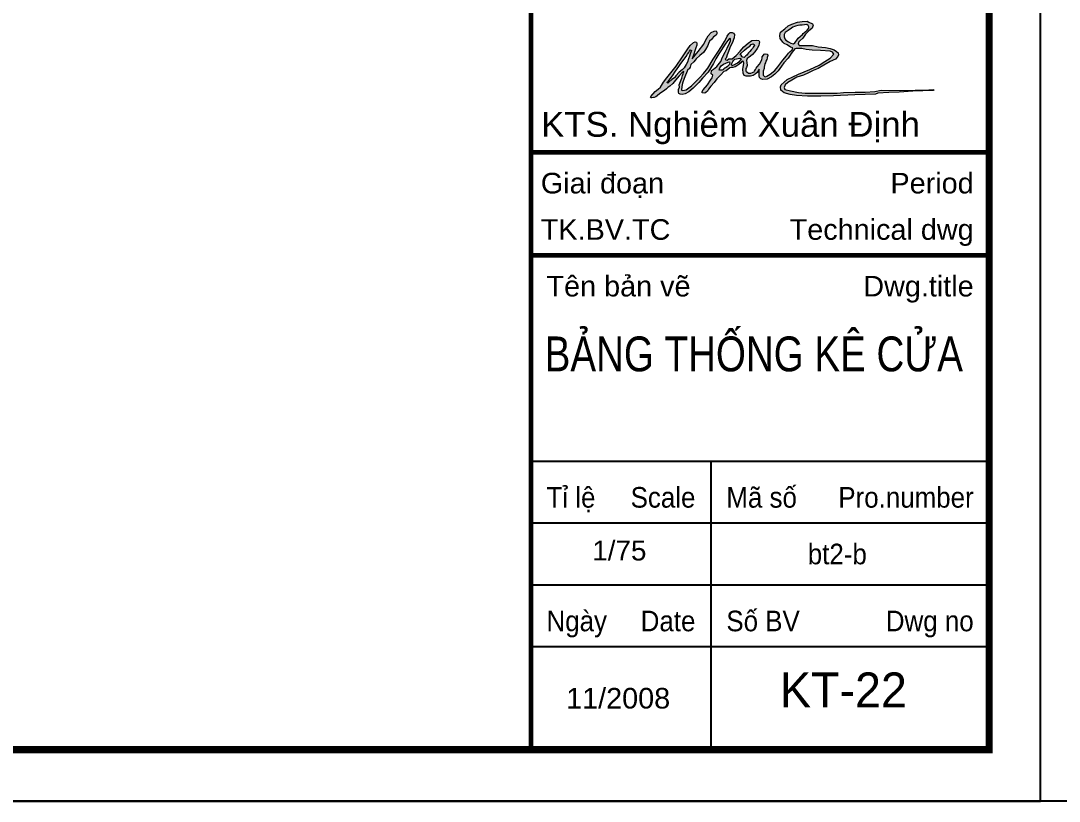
# Model space of a CAD drawing. Header units: millimetres. Extents: x -229618 to 2906, y -178063 to 96806.
# Drawn here: x -12404 to -9797, y -39155 to -37195 of the extents above; entities that cross this region are included whole.
import ezdxf
from ezdxf.enums import TextEntityAlignment as Align

# ---------------------------------------------------------------- set-up
doc = ezdxf.new("R2010")
doc.units = ezdxf.units.MM
doc.header["$LTSCALE"] = 200
doc.header["$MEASUREMENT"] = 0
doc.layers.get('DEFPOINTS').update_dxf_attribs({"linetype": 'CONTINUOUS'})
doc.layers.add('hatch', color=250, linetype='CONTINUOUS', lineweight=5)
doc.layers.add('thay', color=7, linetype='CONTINUOUS', lineweight=18)
doc.layers.add('in', color=203, linetype='CONTINUOUS', lineweight=5, plot=False)
doc.layers.add('KHUNGTEN', color=7, linetype='CONTINUOUS')
doc.styles.add('Arial iso', font='vnarial_0.ttf')
doc.styles.add('TEXT1', font='Vhavan_0.ttf', dxfattribs={"height": 200})

# ---------------------------------------------------------------- blocks, each defined once
blk = doc.blocks.new('dinh')
at = {"layer": 'hatch', "ltscale": 30}
h = blk.add_hatch(color=256, dxfattribs=at)
h.paths.add_polyline_path([(1868, 1041.7), (1897.9, 1053.6), (1942.7, 1069.7), (1978.9, 1076), (2017.5, 1076.6), (2032.4, 1069.1), (2060.5, 1056), (2065.5, 1044.8), (2058.6, 1021.8), (2030, 999.4), (2012.5, 982), (2005, 973.3), (1983.2, 942.8), (1960.2, 922.9), (1950.8, 910.4), (1948.4, 899.2), (1951.5, 890.5), (1955.2, 884.9), (2008.4, 885.2), (2060.1, 883.4), (2105, 875.3), (2162.9, 868.4), (2199.7, 861.6), (2233.3, 849.2), (2252, 836.1), (2263.8, 826.1), (2266.3, 811.8), (2261.9, 796.9), (2243.3, 776.3), (2200.9, 758.3), (2149.7, 729.5), (2105.5, 702.7), (2067.5, 685.9), (2029.5, 668.5), (1988.4, 649.2), (1936.1, 632.4), (1896.8, 610), (1865.7, 590.1), (1845.1, 572.7), (1836.4, 552.7), (1842.6, 536.6), (1886.9, 526), (1951, 512.3), (2003.4, 506.7), (2072.5, 506.1), (2154.9, 505.9), (2206.6, 507.2), (2257.1, 507.8), (2306.9, 511.5), (2399.7, 513.4), (2477.6, 515.3), (2553.8, 520.9), (2606.2, 529.7), (2760, 528.4), (2875.3, 530.3), (2983.8, 532.8), (3026.2, 534), (3018.1, 526.6), (2856.8, 521.6), (2748.4, 514.1), (2664.9, 512.9), (2578, 507.2), (2560.5, 498.5), (2395.4, 492.3), (2226.4, 486.6), (2128, 484.1), (2021.5, 481.6), (1933, 487.8), (1885.1, 495.9), (1835.9, 509.6), (1810.9, 531.4), (1807.8, 558.1), (1813.4, 573.1), (1860.1, 615), (1950.4, 657.3), (2038.9, 694.7), (2113, 728.9), (2159.7, 756.9), (2202.1, 784.9), (2231.3, 816.8), (2220.1, 831.8), (2202, 839.8), (2124.1, 844.2), (2059.4, 847.9), (2012, 854.2), (1975.3, 860.4), (1931, 861.6), (1921.7, 858.5), (1909.9, 845.4), (1901.8, 834.9), (1893, 821.2), (1884.9, 808.7), (1866.9, 784.5), (1833.2, 747.1), (1813.9, 721), (1788.2, 683.4), (1762, 657.2), (1736.5, 635.5), (1702.2, 616.8), (1667.3, 615.5), (1652.4, 620.5), (1639.9, 630.5), (1636.8, 645.4), (1636.8, 666), (1638, 679), (1638, 695.8), (1621.9, 670.3), (1606.3, 657.2), (1591.3, 647.3), (1569.5, 641.1), (1545.9, 640.4), (1534, 641.7), (1519.7, 646), (1510.3, 664.7), (1507.9, 695.8), (1512.2, 713.9), (1512.8, 726.3), (1517.1, 743.9), (1513.4, 758.7), (1504, 759.5), (1492.2, 748.4), (1478, 733.5), (1459.9, 724), (1447.3, 716.2), (1429.9, 709.9), (1417.3, 709.9), (1404.7, 706.7), (1376.3, 683.9), (1358.2, 678.4), (1335.4, 650.8), (1303.8, 619.3), (1280.2, 591.8), (1255, 561.1), (1236.1, 538.3), (1229.8, 523.3), (1216.4, 511.5), (1206.9, 507.6), (1189.6, 508.4), (1182.5, 513.9), (1193.5, 532), (1227.4, 572.1), (1253.4, 609.9), (1265.2, 628.8), (1270, 649.3), (1258.1, 659.5), (1260.5, 685.5), (1277, 696.5), (1301.5, 718.5), (1335.4, 758.7), (1348, 791.7), (1367.5, 832.8), (1384.9, 864.3), (1402.2, 902.1), (1410.1, 922.6), (1410.9, 937.5), (1405.4, 943.8), (1396.7, 935.9), (1374.6, 903.7), (1318.7, 819.4), (1293.5, 779.3), (1276.1, 741.5), (1233.5, 672.7), (1190.1, 626.3), (1160.2, 590.1), (1113.7, 545.2), (1079.8, 517.6), (1052.2, 501.9), (1028.6, 497.2), (1011.3, 498.7), (1001.8, 503.5), (997.9, 515.3), (997.9, 535.7), (1005.8, 554.6), (1004.2, 573.5), (1008.1, 586.1), (1019.9, 612.1), (1024.7, 626.3), (1027.8, 634.9), (1031, 647.5), (1034.9, 660.9), (1037.3, 670.3), (1041.2, 679.8), (1030.2, 672.7), (1004.2, 645.2), (975.8, 610.5), (953.7, 582.2), (929.3, 561.7), (915.1, 550.7), (902.5, 540.5), (888.3, 528.7), (850.5, 503.5), (830.8, 486.1), (818.2, 478.3), (806.4, 472.8), (799.3, 472), (788.3, 470.4), (779.6, 470.4), (775.7, 475.1), (780.4, 480.9), (813.7, 519.4), (838.6, 537.3), (854.8, 555.3), (880.2, 593.3), (907.2, 628.6), (947.1, 680.3), (979.1, 720.4), (1031.4, 795.7), (1068.2, 849.9), (1092.4, 884.1), (1118, 909.6), (1131.7, 914.6), (1141, 911.5), (1144.8, 900.9), (1144.1, 886.6), (1137.3, 866.7), (1128, 842.4), (1119.9, 816.9), (1111.1, 794.5), (1106.1, 778.9), (1154.7, 836.2), (1199, 895.3), (1213.4, 924.9), (1234.6, 961), (1258.3, 986.5), (1281.3, 998.3), (1298.1, 1000.8), (1301.9, 990.2), (1302.5, 977.8), (1298.1, 966.6), (1276.3, 953.3), (1261.4, 931.5), (1243.9, 917.8), (1237.1, 900.4), (1230.8, 883.6), (1211.5, 853.7), (1196.6, 830.1), (1167.3, 806.5), (1137.4, 780), (1129.9, 768.8), (1120.5, 755.2), (1096.2, 732.8), (1090, 712.8), (1082.5, 699.2), (1071.3, 694.2), (1044.5, 622.4), (1030.8, 585.7), (1024, 560.8), (1022.7, 531.5), (1033.9, 527.2), (1058.9, 532.8), (1102.5, 565.1), (1138.6, 601.2), (1167.2, 629.8), (1195.9, 662.2), (1232.2, 705.5), (1272.7, 776.5), (1309.5, 831.2), (1340, 877.9), (1362.4, 916.5), (1375.5, 940.7), (1385.4, 958.8), (1397.3, 977), (1408.5, 988.8), (1424.1, 988.8), (1435.9, 981.4), (1442.8, 970.8), (1439, 946.5), (1435.9, 932.2), (1430.3, 916.7), (1406.7, 866.6), (1394.8, 836.1), (1385.5, 810.6), (1378, 793.2), (1376.1, 783.2), (1369.3, 775.2), (1373, 770.2), (1385.5, 769.6), (1396.7, 778.3), (1410.4, 779.5), (1422.8, 780.1), (1455.2, 806.3), (1487, 839.9), (1516.9, 874.1), (1550.5, 903.3), (1580.4, 923.9), (1613.5, 928.2), (1634.6, 923.3), (1641.5, 912.7), (1639, 901.5), (1634.6, 884.1), (1621.6, 861.6), (1604.1, 834.3), (1584.8, 812.5), (1569.2, 799.4), (1549.9, 787), (1542.5, 782), (1538.1, 765.2), (1539.3, 749), (1543.7, 727.2), (1536.8, 711.1), (1533.1, 701.1), (1531.9, 690.5), (1533.7, 683.7), (1535.6, 677.5), (1541.2, 675), (1553, 665), (1563.6, 665.6), (1572.4, 666.3), (1586.1, 670.6), (1590.4, 672.5), (1597.3, 676.8), (1601.6, 681.8), (1607.9, 694.9), (1614.1, 704.2), (1621.6, 714.2), (1641.1, 735.4), (1651.1, 755.3), (1658.5, 772.8), (1662.9, 783.3), (1662.9, 795.8), (1673.5, 807.6), (1676.6, 815.7), (1686, 818.8), (1702.8, 816.3), (1706.5, 811.3), (1707.1, 806.4), (1704.6, 798.3), (1700.9, 790.2), (1700.3, 783.3), (1697.8, 774), (1690.9, 761.6), (1688.4, 748.5), (1683.5, 739.1), (1680.4, 724.8), (1677.9, 713.6), (1677.2, 702.4), (1670.4, 680.4), (1669.8, 663), (1671, 650.6), (1679.1, 638.1), (1688.5, 635), (1699.7, 641.2), (1725.8, 657.4), (1762, 685.4), (1785.6, 715.9), (1810.5, 747.7), (1826.7, 768.8), (1855.5, 803.4), (1869.9, 824.6), (1882.3, 835.1), (1899.8, 850.7), (1904.1, 867.5), (1886.1, 872.5), (1859.9, 889.3), (1835, 899.9), (1826.3, 912.3), (1805.7, 939.1), (1802.6, 962.7), (1808.2, 990.1), (1840.6, 1018.1)])
h.paths.add_polyline_path([(1909.6, 899.2), (1889.2, 903.4), (1871.7, 913.9), (1850.7, 926.5), (1841.5, 938.4), (1835.9, 953.2), (1835.2, 972.8), (1845, 988.9), (1867.5, 1004.3), (1893.5, 1021.8), (1905.4, 1030.2), (1918, 1035.8), (1925.7, 1038.6), (1945.4, 1043.6), (1960.8, 1045), (1979.7, 1047.1), (1996.6, 1049.9), (2010.6, 1050.6), (2019.7, 1047.8), (2025.3, 1044.3), (2031.6, 1033.7), (2030.9, 1023.2), (2018.3, 1007.1), (2000.1, 991), (1987.5, 980.5), (1981.1, 970.7), (1962.9, 956), (1948.2, 943.3), (1936.9, 927.2), (1920.1, 906.9)], flags=16)
h.paths.add_polyline_path([(1602.2, 886.8), (1591.8, 871.6), (1585.4, 861.2), (1576, 849.4), (1565.2, 837.1), (1552.9, 826.3), (1546.5, 816.4), (1539.6, 809), (1532.7, 803.6), (1526.7, 796.2), (1518.9, 789.8), (1507.5, 792.3), (1501.1, 794.7), (1498.1, 795.7), (1500.1, 802.6), (1491.7, 807.5), (1488.3, 810), (1494.2, 823.8), (1521.3, 848.9), (1542.5, 866.7), (1563.7, 879), (1574.6, 892.8), (1589.4, 897.2), (1598.7, 893.7)], flags=16)
h.paths.add_polyline_path([(1495.6, 778.7), (1491.2, 769.9), (1483.3, 759.5), (1477.8, 753.6), (1467, 745.7), (1460.6, 741.3), (1451.2, 736.9), (1441.9, 732), (1434, 727.5), (1426.6, 725.6), (1423.6, 725.6), (1421.1, 727), (1418.2, 732.5), (1418.2, 737.9), (1428.5, 758.1), (1436.4, 768.4), (1446.3, 775.8), (1459.6, 780.2), (1472.4, 780.7), (1484.3, 783.7), (1492.6, 782.2)], flags=16)
h.paths.add_polyline_path([(1406.4, 743.8), (1403.9, 739.3), (1399, 731.5), (1387.6, 718.2), (1376.3, 709.8), (1365.9, 705.9), (1359, 700.9), (1354.1, 694), (1345.7, 690.1), (1336.3, 689.6), (1327, 688.1), (1321.8, 690.4), (1327, 706.8), (1337.3, 723.6), (1354.1, 735.4), (1373.8, 745.7), (1392.5, 752.6), (1402.4, 754.6)], flags=16)
h.paths.add_polyline_path([(1101.9, 846.1), (1090.1, 819.3), (1084.6, 799.6), (1079.1, 779.2), (1068.8, 751.6), (1059.4, 732.7), (1050.7, 720.9), (1042.8, 708.3), (1027.1, 692.6), (1005, 672.1), (977.4, 643.8), (965.6, 628), (945.9, 613.9), (923.1, 595), (913.6, 585.5), (906.5, 590.2), (917.5, 599.7), (949.9, 644.6), (975.1, 680.8), (1001.9, 717.8), (1018.4, 743), (1042.8, 775.2), (1058.6, 796.5), (1071.2, 815.4), (1080.7, 828), (1085.4, 839.8), (1094.8, 850)], flags=16)
for points in [[(780.4, 480.9), (813.7, 519.4), (838.6, 537.3), (854.8, 555.3), (880.2, 593.3), (907.2, 628.6), (947.1, 680.3), (979.1, 720.4), (1031.4, 795.7), (1068.2, 849.9), (1092.4, 884.1), (1118, 909.6), (1131.7, 914.6), (1141, 911.5), (1144.8, 900.9), (1144.1, 886.6), (1137.3, 866.7), (1128, 842.4), (1119.9, 816.9), (1111.1, 794.5), (1106.1, 778.9), (1154.7, 836.2), (1199, 895.3), (1213.4, 924.9), (1234.6, 961), (1258.3, 986.5), (1281.3, 998.3), (1298.1, 1000.8), (1301.9, 990.2), (1302.5, 977.8), (1298.1, 966.6), (1276.3, 953.3), (1261.4, 931.5), (1243.9, 917.8), (1237.1, 900.4), (1230.8, 883.6), (1211.5, 853.7), (1196.6, 830.1), (1167.3, 806.5), (1137.4, 780), (1129.9, 768.8), (1120.5, 755.2), (1096.2, 732.8), (1090, 712.8), (1082.5, 699.2), (1071.3, 694.2), (1044.5, 622.4), (1030.8, 585.7), (1024, 560.8), (1022.7, 531.5), (1033.9, 527.2), (1058.9, 532.8), (1102.5, 565.1), (1138.6, 601.2), (1167.2, 629.8), (1195.9, 662.2), (1232.2, 705.5), (1272.7, 776.5), (1309.5, 831.2), (1340, 877.9), (1362.4, 916.5), (1375.5, 940.7), (1385.4, 958.8), (1397.3, 977), (1408.5, 988.8), (1424.1, 988.8), (1435.9, 981.4), (1442.8, 970.8), (1439, 946.5), (1435.9, 932.2), (1430.3, 916.7), (1406.7, 866.6), (1394.8, 836.1), (1385.5, 810.6), (1378, 793.2), (1376.1, 783.2), (1369.3, 775.2), (1373, 770.2), (1385.5, 769.6), (1396.7, 778.3), (1410.4, 779.5), (1422.8, 780.1), (1455.2, 806.3), (1487, 839.9), (1516.9, 874.1), (1550.5, 903.3), (1580.4, 923.9), (1613.5, 928.2), (1634.6, 923.3), (1641.5, 912.7), (1639, 901.5), (1634.6, 884.1), (1621.6, 861.6), (1604.1, 834.3), (1584.8, 812.5), (1569.2, 799.4), (1549.9, 787), (1542.5, 782), (1538.1, 765.2), (1539.3, 749), (1543.7, 727.2), (1536.8, 711.1), (1533.1, 701.1), (1531.9, 690.5), (1533.7, 683.7), (1535.6, 677.5), (1541.2, 675), (1553, 665), (1563.6, 665.6), (1572.4, 666.3), (1586.1, 670.6), (1590.4, 672.5), (1597.3, 676.8), (1601.6, 681.8), (1607.9, 694.9), (1614.1, 704.2), (1621.6, 714.2), (1641.1, 735.4), (1651.1, 755.3), (1658.5, 772.8), (1662.9, 783.3), (1662.9, 795.8), (1673.5, 807.6), (1676.6, 815.7), (1686, 818.8), (1702.8, 816.3), (1706.5, 811.3), (1707.1, 806.4), (1704.6, 798.3), (1700.9, 790.2), (1700.3, 783.3), (1697.8, 774), (1690.9, 761.6), (1688.4, 748.5), (1683.5, 739.1), (1680.4, 724.8), (1677.9, 713.6), (1677.2, 702.4), (1670.4, 680.4), (1669.8, 663), (1671, 650.6), (1679.1, 638.1), (1688.5, 635), (1699.7, 641.2), (1725.8, 657.4), (1762, 685.4), (1785.6, 715.9), (1810.5, 747.7), (1826.7, 768.8), (1855.5, 803.4), (1869.9, 824.6), (1882.3, 835.1), (1899.8, 850.7), (1904.1, 867.5), (1886.1, 872.5), (1859.9, 889.3), (1835, 899.9), (1826.3, 912.3), (1805.7, 939.1), (1802.6, 962.7), (1808.2, 990.1), (1840.6, 1018.1), (1868, 1041.7), (1897.9, 1053.6), (1942.7, 1069.7), (1978.9, 1076), (2017.5, 1076.6), (2032.4, 1069.1), (2060.5, 1056), (2065.5, 1044.8), (2058.6, 1021.8), (2030, 999.4), (2012.5, 982), (2005, 973.3), (1983.2, 942.8), (1960.2, 922.9), (1950.8, 910.4), (1948.4, 899.2), (1951.5, 890.5), (1955.2, 884.9), (2008.4, 885.2), (2060.1, 883.4), (2105, 875.3), (2162.9, 868.4), (2199.7, 861.6), (2233.3, 849.2), (2252, 836.1), (2263.8, 826.1), (2266.3, 811.8), (2261.9, 796.9), (2243.3, 776.3), (2200.9, 758.3), (2149.7, 729.5), (2105.5, 702.7), (2067.5, 685.9), (2029.5, 668.5), (1988.4, 649.2), (1936.1, 632.4), (1896.8, 610), (1865.7, 590.1), (1845.1, 572.7), (1836.4, 552.7), (1842.6, 536.6), (1886.9, 526), (1951, 512.3), (2003.4, 506.7), (2072.5, 506.1), (2154.9, 505.9), (2206.6, 507.2), (2257.1, 507.8), (2306.9, 511.5), (2399.7, 513.4), (2477.6, 515.3), (2553.8, 520.9), (2606.2, 529.7), (2760, 528.4), (2875.3, 530.3), (2983.8, 532.8), (3026.2, 534), (3018.1, 526.6), (2856.8, 521.6), (2748.4, 514.1), (2664.9, 512.9), (2578, 507.2), (2560.5, 498.5), (2395.4, 492.3), (2226.4, 486.6), (2128, 484.1), (2021.5, 481.6), (1933, 487.8), (1885.1, 495.9), (1835.9, 509.6), (1810.9, 531.4), (1807.8, 558.1), (1813.4, 573.1), (1860.1, 615), (1950.4, 657.3), (2038.9, 694.7), (2113, 728.9), (2159.7, 756.9), (2202.1, 784.9), (2231.3, 816.8), (2220.1, 831.8), (2202, 839.8), (2124.1, 844.2), (2059.4, 847.9), (2012, 854.2), (1975.3, 860.4), (1931, 861.6), (1921.7, 858.5), (1909.9, 845.4), (1901.8, 834.9), (1893, 821.2), (1884.9, 808.7), (1866.9, 784.5), (1833.2, 747.1), (1813.9, 721), (1788.2, 683.4), (1762, 657.2), (1736.5, 635.5), (1702.2, 616.8), (1667.3, 615.5), (1652.4, 620.5), (1639.9, 630.5), (1636.8, 645.4), (1636.8, 666), (1638, 679), (1638, 695.8), (1621.9, 670.3), (1606.3, 657.2), (1591.3, 647.3), (1569.5, 641.1), (1545.9, 640.4), (1534, 641.7), (1519.7, 646), (1510.3, 664.7), (1507.9, 695.8), (1512.2, 713.9), (1512.8, 726.3), (1517.1, 743.9), (1513.4, 758.7), (1504, 759.5), (1492.2, 748.4), (1478, 733.5), (1459.9, 724), (1447.3, 716.2), (1429.9, 709.9), (1417.3, 709.9), (1404.7, 706.7), (1376.3, 683.9), (1358.2, 678.4), (1335.4, 650.8), (1303.8, 619.3), (1280.2, 591.8), (1255, 561.1), (1236.1, 538.3), (1229.8, 523.3), (1216.4, 511.5), (1206.9, 507.6), (1189.6, 508.4), (1182.5, 513.9), (1193.5, 532), (1227.4, 572.1), (1253.4, 609.9), (1265.2, 628.8), (1270, 649.3), (1258.1, 659.5), (1260.5, 685.5), (1277, 696.5), (1301.5, 718.5), (1335.4, 758.7), (1348, 791.7), (1367.5, 832.8), (1384.9, 864.3), (1402.2, 902.1), (1410.1, 922.6), (1410.9, 937.5), (1405.4, 943.8), (1396.7, 935.9), (1374.6, 903.7), (1318.7, 819.4), (1293.5, 779.3), (1276.1, 741.5), (1233.5, 672.7), (1190.1, 626.3), (1160.2, 590.1), (1113.7, 545.2), (1079.8, 517.6), (1052.2, 501.9), (1028.6, 497.2), (1011.3, 498.7), (1001.8, 503.5), (997.9, 515.3), (997.9, 535.7), (1005.8, 554.6), (1004.2, 573.5), (1008.1, 586.1), (1019.9, 612.1), (1024.7, 626.3), (1027.8, 634.9), (1031, 647.5), (1034.9, 660.9), (1037.3, 670.3), (1041.2, 679.8), (1030.2, 672.7), (1004.2, 645.2), (975.8, 610.5), (953.7, 582.2), (929.3, 561.7), (915.1, 550.7), (902.5, 540.5), (888.3, 528.7), (850.5, 503.5), (830.8, 486.1), (818.2, 478.3), (806.4, 472.8), (799.3, 472), (788.3, 470.4), (779.6, 470.4), (775.7, 475.1)], [(1893.5, 1021.8), (1867.5, 1004.3), (1845, 988.9), (1835.2, 972.8), (1835.9, 953.2), (1841.5, 938.4), (1850.7, 926.5), (1871.7, 913.9), (1889.2, 903.4), (1909.6, 899.2), (1920.1, 906.9), (1936.9, 927.2), (1948.2, 943.3), (1962.9, 956), (1981.1, 970.7), (1987.5, 980.5), (2000.1, 991), (2018.3, 1007.1), (2030.9, 1023.2), (2031.6, 1033.7), (2025.3, 1044.3), (2019.7, 1047.8), (2010.6, 1050.6), (1996.6, 1049.9), (1979.7, 1047.1), (1960.8, 1045), (1945.4, 1043.6), (1925.7, 1038.6), (1918, 1035.8), (1905.4, 1030.2)], [(1500.1, 802.6), (1491.7, 807.5), (1488.3, 810), (1494.2, 823.8), (1521.3, 848.9), (1542.5, 866.7), (1563.7, 879), (1574.6, 892.8), (1589.4, 897.2), (1598.7, 893.7), (1602.2, 886.8), (1591.8, 871.6), (1585.4, 861.2), (1576, 849.4), (1565.2, 837.1), (1552.9, 826.3), (1546.5, 816.4), (1539.6, 809), (1532.7, 803.6), (1526.7, 796.2), (1518.9, 789.8), (1507.5, 792.3), (1501.1, 794.7), (1498.1, 795.7)], [(917.5, 599.7), (949.9, 644.6), (975.1, 680.8), (1001.9, 717.8), (1018.4, 743), (1042.8, 775.2), (1058.6, 796.5), (1071.2, 815.4), (1080.7, 828), (1085.4, 839.8), (1094.8, 850), (1101.9, 846.1), (1090.1, 819.3), (1084.6, 799.6), (1079.1, 779.2), (1068.8, 751.6), (1059.4, 732.7), (1050.7, 720.9), (1042.8, 708.3), (1027.1, 692.6), (1005, 672.1), (977.4, 643.8), (965.6, 628), (945.9, 613.9), (923.1, 595), (913.6, 585.5), (906.5, 590.2)]]:
    blk.add_lwpolyline(points, close=True, dxfattribs=at)
for points in [[(1418.2, 737.9), (1428.5, 758.1), (1436.4, 768.4), (1446.3, 775.8), (1459.6, 780.2), (1472.4, 780.7), (1484.3, 783.7), (1492.6, 782.2), (1495.6, 778.7), (1491.2, 769.9), (1483.3, 759.5), (1477.8, 753.6), (1467, 745.7), (1460.6, 741.3), (1451.2, 736.9), (1441.9, 732), (1434, 727.5), (1426.6, 725.6), (1423.6, 725.6), (1421.1, 727), (1418.2, 732.5), (1418.2, 737.9)], [(1321.5, 689.6), (1327, 706.8), (1337.3, 723.6), (1354.1, 735.4), (1373.8, 745.7), (1392.5, 752.6), (1402.4, 754.6), (1406.4, 743.8), (1403.9, 739.3), (1399, 731.5), (1387.6, 718.2), (1376.3, 709.8), (1365.9, 705.9), (1359, 700.9), (1354.1, 694), (1345.7, 690.1), (1336.3, 689.6), (1327, 688.1), (1322.5, 690.1)]]:
    blk.add_lwpolyline(points, dxfattribs=at)
blk = doc.blocks.new('KhungA3')
at = {"layer": 'DEFPOINTS', "color": 8}
blk.add_lwpolyline([(-3.738, 3.813), (416.305, 3.813), (416.305, 300.813), (-3.738, 300.813)], close=True, dxfattribs=at)
at = {"layer": 'KHUNGTEN', "color": 4}
for points, const_width in [([(7.542, 8.987), (411.131, 8.987), (411.131, 295.639), (7.542, 295.639)], 0.724), ([(365.131, 295.639), (411.131, 295.639), (411.131, 8.987), (365.131, 8.987)], 0.466)]:
    blk.add_lwpolyline(points, close=True, dxfattribs=dict(at, const_width=const_width))
at = {"layer": 'KHUNGTEN', "color": 4, "const_width": 0.466}
for points in [[(365.131, 69.008), (411.131, 69.008)], [(365.131, 58.66), (411.131, 58.66)]]:
    blk.add_lwpolyline(points, dxfattribs=at)
at = {"layer": 'KHUNGTEN', "color": 8, "const_width": 0.207}
for points in [[(365.131, 37.963), (411.131, 37.963)], [(383.19, 37.963), (383.19, 8.987)], [(365.131, 31.754), (411.131, 31.754)], [(365.131, 25.545), (411.131, 25.545)], [(365.131, 19.336), (411.131, 19.336)]]:
    blk.add_lwpolyline(points, dxfattribs=at)
at = {"layer": 'thay', "color": 6, "xscale": 0.01266666670174648, "yscale": 0.01266666670213454, "zscale": 0.01266666670204269}
blk.add_blockref('dinh', (367.289, 68.524), dxfattribs=at)
at = {"layer": 'KHUNGTEN', "color": 7, "style": 'Arial iso', "width": 1}
for s, height, p in [('KTS. Nghiªm Xu©n §Þnh', 2.5, (366.139, 70.561)), ('TK.BV.TC', 2.0697, (366.115, 60.212))]:
    blk.add_text(s, height=height, dxfattribs=at).set_placement(p)
at = {"layer": 'KHUNGTEN', "color": 8, "style": 'Arial iso'}
for s, width, p in [('Giai ®o¹n', 1, (366.115, 64.869)), ('Tªn b¶n vÏ', 1, (366.683, 54.521)), ('TØ lÖ', 0.9, (366.683, 33.306)), ('M· sè', 0.9, (384.743, 33.306)), ('bt2-b   ', 0.9, (392.92, 27.615)), ('Ngµy', 0.9, (366.683, 20.888)), ('Sè BV', 0.9, (384.743, 20.888))]:
    blk.add_text(s, height=2.0697, dxfattribs=dict(at, width=width)).set_placement(p)
for s, width, p in [('Period', 1, (409.579, 64.869)), ('Dwg.title', 1, (409.579, 54.521)), ('Scale', 0.9, (381.638, 33.306)), ('Pro.number', 0.9, (409.579, 33.306)), ('Date', 0.9, (381.638, 20.888)), ('Dwg no', 0.9, (409.579, 20.888))]:
    blk.add_text(s, height=2.0697, dxfattribs=dict(at, width=width)).set_placement(p, align=Align.RIGHT)
at = {"layer": 'KHUNGTEN', "color": 7, "style": 'Arial iso', "width": 1}
blk.add_text('Technical dwg', height=2.06969, dxfattribs=at).set_placement((409.579, 60.212), align=Align.RIGHT)
at = {"layer": 'KHUNGTEN', "color": 7, "style": 'Arial iso'}
blk.add_text('11/2008', height=2.0697, dxfattribs=at).set_placement((373.877, 14.162), align=Align.MIDDLE_CENTER)

msp = doc.modelspace()

# ---------------------------------------------------------------- linework, layer by layer
at = {"layer": 'in', "linetype": 'Continuous'}
for points in [[(-20344.3, -31729.9), (-9843.3, -31729.9), (-9843.3, -39154.9), (-20344.3, -39154.9)], [(-20344.3, -39154.9), (-7743, -39154.9), (-7743, -48064.9), (-20344.3, -48064.9)]]:
    msp.add_lwpolyline(points, close=True, dxfattribs=at)

# ---------------------------------------------------------------- block references
at = {"layer": 'KHUNGTEN'}
ref = msp.add_blockref('KhungA3', (-20250.9, -39250.3), dxfattribs=dict(at, xscale=25, yscale=25, zscale=25.00000000000003))
ref.add_attrib('TENBANVE', 'b¶ng thèng kª cöa', dxfattribs={"color": 1, "height": 87.5, "style": 'TEXT1', "width": 0.829875}).set_placement((-11088.4, -38075.3), (-10038.4, -38075.3), align=Align.FIT)
ref.add_attrib('SOBANVE', 'kt-22', dxfattribs={"color": 1, "height": 87.5, "style": 'TEXT1'}).set_placement((-10338.4, -38875.3), align=Align.MIDDLE_CENTER)
ref.add_attrib('TILE', '1/75', dxfattribs={"color": 1, "height": 50, "style": 'Arial iso'}).set_placement((-10900.9, -38525.3), align=Align.MIDDLE_CENTER)
at = {"layer": 'thay', "xscale": 30, "yscale": 30, "zscale": 30.00000000000013}
msp.add_blockref('KhungA3', (-20232.2, -48179.3), dxfattribs=at)

doc.saveas('drawing.dxf')
